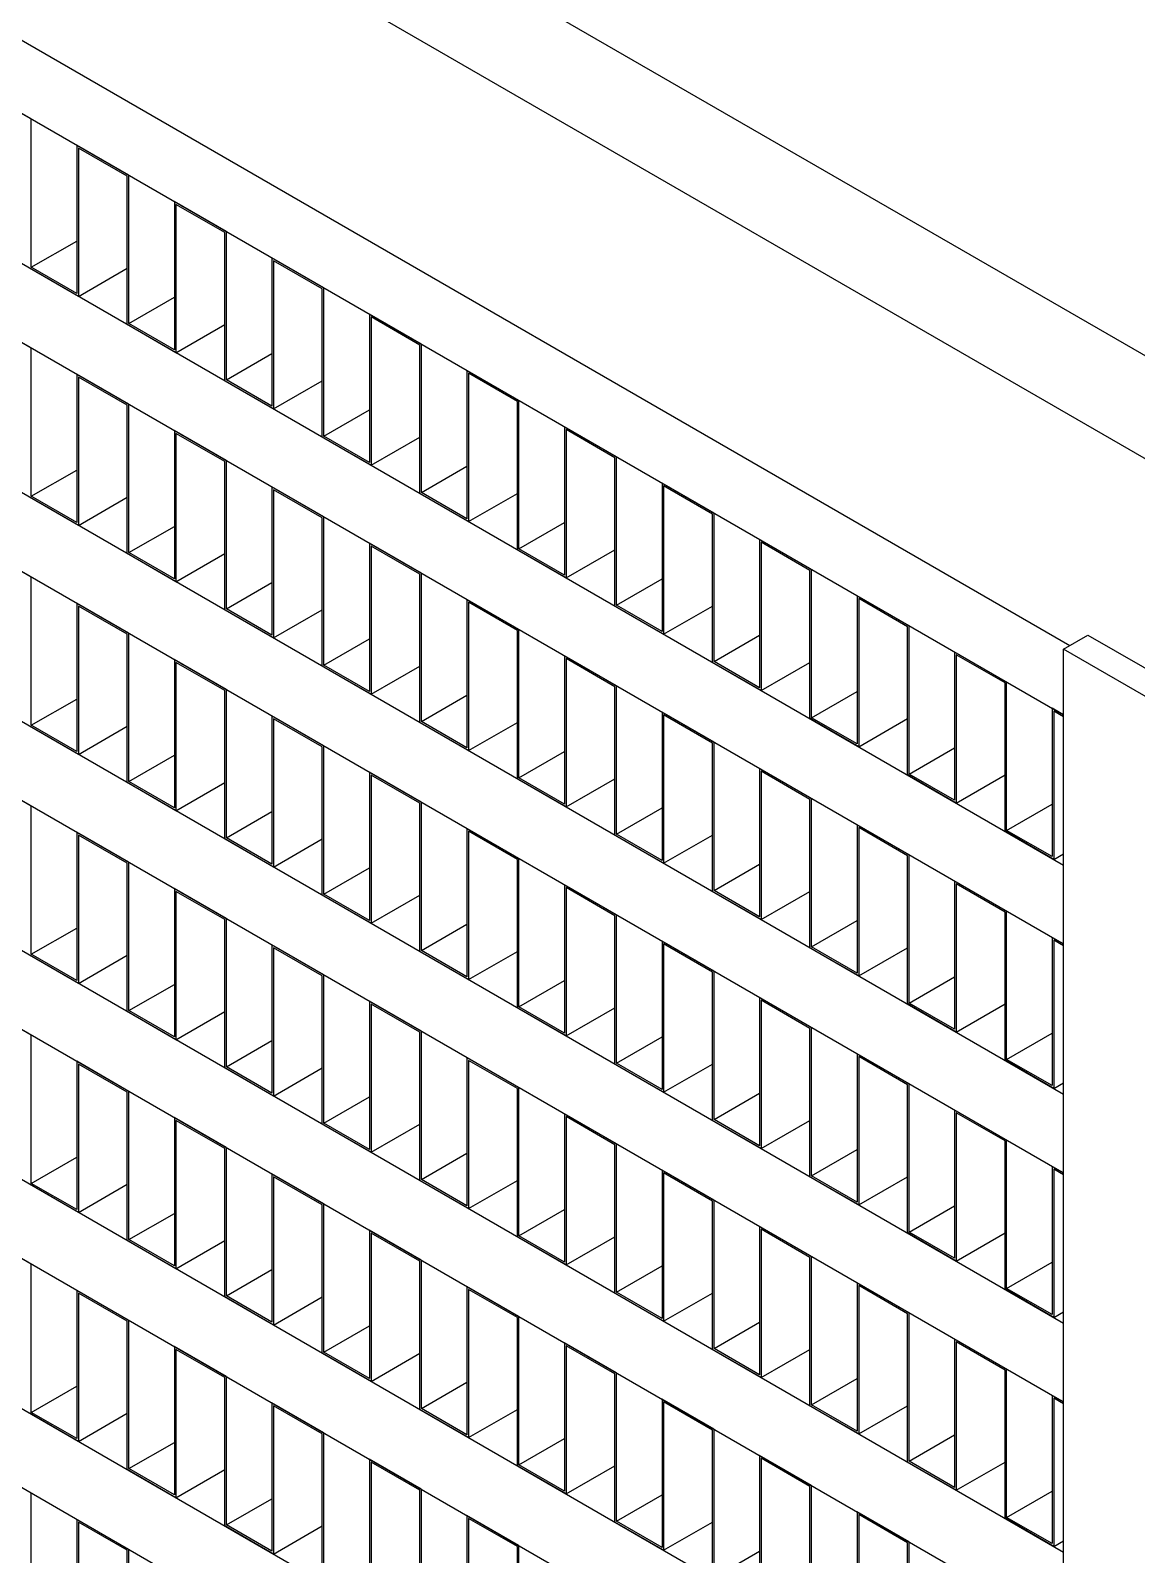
# Model space of a CAD drawing. Header units: millimetres. Extents: x -8604 to -3995, y 3123 to 6155.
# Drawn here: x -6694.4 to -6646.3, y 4930.4 to 4996.7 of the extents above; entities that cross this region are included whole.
import ezdxf

# ---------------------------------------------------------------- set-up
doc = ezdxf.new("R2010")
doc.units = ezdxf.units.MM

msp = doc.modelspace()

# ---------------------------------------------------------------- linework, layer by layer
at = {"color": 7, "linetype": 'Continuous', "lineweight": 25}
for p, q in [((-6934.224, 5148.969), (-6637.239, 4977.523)), ((-6936.159, 5145.617), (-6639.175, 4974.171)), ((-6933.684, 5134.175), (-6649.146, 4969.914)), ((-6930.856, 5129.356), (-6649.428, 4966.891)), ((-6930.856, 5122.824), (-6649.428, 4960.359)), ((-6930.856, 5119.395), (-6649.428, 4956.929)), ((-6930.856, 5112.862), (-6649.428, 4950.397)), ((-6930.856, 5109.433), (-6649.428, 4946.968)), ((-6930.856, 5102.901), (-6649.428, 4940.435)), ((-6930.856, 5099.471), (-6649.428, 4937.006)), ((-6930.856, 5092.939), (-6649.428, 4930.474)), ((-6930.856, 5089.509), (-6649.428, 4927.044)), ((-6930.856, 5082.977), (-6649.428, 4920.512)), ((-6930.856, 5079.547), (-6649.428, 4917.082)), ((-6930.856, 5073.015), (-6650.258, 4911.029)), ((-6930.856, 5069.586), (-6650.173, 4907.551)), ((-6694.329, 4992.812), (-6696.592, 4994.118)), ((-6694.329, 4986.362), (-6694.329, 4992.812)), ((-6692.349, 4991.669), (-6692.349, 4985.219)), ((-6690.086, 4990.363), (-6692.349, 4991.669)), ((-6690.157, 4990.322), (-6692.278, 4991.547)), ((-6692.278, 4991.547), (-6692.278, 4985.096)), ((-6690.157, 4983.871), (-6690.157, 4990.322)), ((-6690.086, 4983.912), (-6690.086, 4990.363)), ((-6688.106, 4989.22), (-6688.106, 4982.769)), ((-6685.844, 4987.914), (-6688.106, 4989.22)), ((-6685.914, 4987.873), (-6688.036, 4989.098)), ((-6688.036, 4989.098), (-6688.036, 4982.647)), ((-6694.329, 4986.362), (-6692.349, 4987.504)), ((-6685.914, 4981.422), (-6685.914, 4987.873)), ((-6685.844, 4981.463), (-6685.844, 4987.914)), ((-6683.864, 4986.771), (-6683.864, 4980.32)), ((-6681.601, 4985.465), (-6683.864, 4986.771)), ((-6681.672, 4985.424), (-6683.793, 4986.648)), ((-6683.793, 4986.648), (-6683.793, 4980.198)), ((-6692.278, 4985.096), (-6694.4, 4986.321)), ((-6692.349, 4985.219), (-6694.329, 4986.362)), ((-6692.278, 4985.096), (-6690.157, 4986.321)), ((-6681.672, 4978.973), (-6681.672, 4985.424)), ((-6681.601, 4979.014), (-6681.601, 4985.465)), ((-6690.086, 4983.912), (-6688.106, 4985.055)), ((-6694.329, 4982.85), (-6696.592, 4984.157)), ((-6679.621, 4984.322), (-6679.621, 4977.871)), ((-6677.358, 4983.015), (-6679.621, 4984.322)), ((-6677.429, 4982.974), (-6679.55, 4984.199)), ((-6679.55, 4984.199), (-6679.55, 4977.748)), ((-6688.036, 4982.647), (-6690.157, 4983.871)), ((-6688.106, 4982.769), (-6690.086, 4983.912)), ((-6688.036, 4982.647), (-6685.914, 4983.871)), ((-6694.329, 4976.4), (-6694.329, 4982.85)), ((-6677.429, 4976.524), (-6677.429, 4982.974)), ((-6677.358, 4976.565), (-6677.358, 4983.015)), ((-6685.844, 4981.463), (-6683.864, 4982.606)), ((-6692.349, 4981.707), (-6692.349, 4975.257)), ((-6690.086, 4980.401), (-6692.349, 4981.707)), ((-6690.157, 4980.36), (-6692.278, 4981.585)), ((-6692.278, 4981.585), (-6692.278, 4975.134)), ((-6683.793, 4980.198), (-6685.914, 4981.422)), ((-6683.864, 4980.32), (-6685.844, 4981.463)), ((-6683.793, 4980.198), (-6681.672, 4981.422)), ((-6675.378, 4981.872), (-6675.378, 4975.422)), ((-6673.116, 4980.566), (-6675.378, 4981.872)), ((-6673.186, 4980.525), (-6675.308, 4981.75)), ((-6675.308, 4981.75), (-6675.308, 4975.299)), ((-6690.157, 4973.91), (-6690.157, 4980.36)), ((-6690.086, 4973.95), (-6690.086, 4980.401)), ((-6681.601, 4979.014), (-6679.621, 4980.157)), ((-6673.186, 4974.075), (-6673.186, 4980.525)), ((-6673.116, 4974.115), (-6673.116, 4980.566)), ((-6671.136, 4979.423), (-6671.136, 4972.972)), ((-6668.873, 4978.117), (-6671.136, 4979.423)), ((-6688.106, 4979.258), (-6688.106, 4972.808)), ((-6685.844, 4977.952), (-6688.106, 4979.258)), ((-6685.914, 4977.911), (-6688.036, 4979.136)), ((-6688.036, 4979.136), (-6688.036, 4972.685)), ((-6679.55, 4977.748), (-6681.672, 4978.973)), ((-6679.621, 4977.871), (-6681.601, 4979.014)), ((-6679.55, 4977.748), (-6677.429, 4978.973)), ((-6668.944, 4978.076), (-6671.065, 4979.301)), ((-6671.065, 4979.301), (-6671.065, 4972.85)), ((-6668.944, 4971.625), (-6668.944, 4978.076)), ((-6668.873, 4971.666), (-6668.873, 4978.117)), ((-6694.329, 4976.4), (-6692.349, 4977.543)), ((-6685.914, 4971.46), (-6685.914, 4977.911)), ((-6685.844, 4971.501), (-6685.844, 4977.952)), ((-6677.358, 4976.565), (-6675.378, 4977.708)), ((-6683.864, 4976.809), (-6683.864, 4970.358)), ((-6681.601, 4975.503), (-6683.864, 4976.809)), ((-6666.893, 4976.974), (-6666.893, 4970.523)), ((-6664.63, 4975.668), (-6666.893, 4976.974)), ((-6664.701, 4975.627), (-6666.822, 4976.851)), ((-6666.822, 4976.851), (-6666.822, 4970.401)), ((-6692.278, 4975.134), (-6694.4, 4976.359)), ((-6692.349, 4975.257), (-6694.329, 4976.4)), ((-6692.278, 4975.134), (-6690.157, 4976.359)), ((-6681.672, 4975.462), (-6683.793, 4976.686)), ((-6683.793, 4976.686), (-6683.793, 4970.236)), ((-6675.308, 4975.299), (-6677.429, 4976.524)), ((-6675.378, 4975.422), (-6677.358, 4976.565)), ((-6675.308, 4975.299), (-6673.186, 4976.524)), ((-6681.672, 4969.011), (-6681.672, 4975.462)), ((-6681.601, 4969.052), (-6681.601, 4975.503)), ((-6664.701, 4969.176), (-6664.701, 4975.627)), ((-6664.63, 4969.217), (-6664.63, 4975.668)), ((-6690.086, 4973.95), (-6688.106, 4975.093)), ((-6673.116, 4974.115), (-6671.136, 4975.258)), ((-6694.329, 4972.889), (-6696.592, 4974.195)), ((-6679.621, 4974.36), (-6679.621, 4967.909)), ((-6677.358, 4973.053), (-6679.621, 4974.36)), ((-6677.429, 4973.013), (-6679.55, 4974.237)), ((-6679.55, 4974.237), (-6679.55, 4967.787)), ((-6671.065, 4972.85), (-6673.186, 4974.075)), ((-6671.136, 4972.972), (-6673.116, 4974.115)), ((-6671.065, 4972.85), (-6668.944, 4974.075)), ((-6662.65, 4974.525), (-6662.65, 4968.074)), ((-6660.388, 4973.218), (-6662.65, 4974.525)), ((-6660.458, 4973.178), (-6662.58, 4974.402)), ((-6662.58, 4974.402), (-6662.58, 4967.951)), ((-6688.036, 4972.685), (-6690.157, 4973.91)), ((-6688.106, 4972.808), (-6690.086, 4973.95)), ((-6688.036, 4972.685), (-6685.914, 4973.91)), ((-6694.329, 4966.438), (-6694.329, 4972.889)), ((-6677.429, 4966.562), (-6677.429, 4973.013)), ((-6677.358, 4966.603), (-6677.358, 4973.053)), ((-6668.873, 4971.666), (-6666.893, 4972.809)), ((-6660.458, 4966.727), (-6660.458, 4973.178)), ((-6660.388, 4966.768), (-6660.388, 4973.218)), ((-6685.844, 4971.501), (-6683.864, 4972.644)), ((-6658.408, 4972.075), (-6658.408, 4965.625)), ((-6656.145, 4970.769), (-6658.408, 4972.075)), ((-6692.349, 4971.746), (-6692.349, 4965.295)), ((-6690.086, 4970.439), (-6692.349, 4971.746)), ((-6690.157, 4970.399), (-6692.278, 4971.623)), ((-6692.278, 4971.623), (-6692.278, 4965.172)), ((-6683.793, 4970.236), (-6685.914, 4971.46)), ((-6683.864, 4970.358), (-6685.844, 4971.501)), ((-6683.793, 4970.236), (-6681.672, 4971.46)), ((-6675.378, 4971.911), (-6675.378, 4965.46)), ((-6673.116, 4970.604), (-6675.378, 4971.911)), ((-6673.186, 4970.563), (-6675.308, 4971.788)), ((-6675.308, 4971.788), (-6675.308, 4965.337)), ((-6666.822, 4970.401), (-6668.944, 4971.625)), ((-6666.893, 4970.523), (-6668.873, 4971.666)), ((-6666.822, 4970.401), (-6664.701, 4971.625)), ((-6656.216, 4970.728), (-6658.337, 4971.953)), ((-6658.337, 4971.953), (-6658.337, 4965.502)), ((-6656.216, 4964.278), (-6656.216, 4970.728)), ((-6656.145, 4964.318), (-6656.145, 4970.769)), ((-6690.157, 4963.948), (-6690.157, 4970.399)), ((-6690.086, 4963.989), (-6690.086, 4970.439)), ((-6681.601, 4969.052), (-6679.621, 4970.195)), ((-6673.186, 4964.113), (-6673.186, 4970.563)), ((-6673.116, 4964.154), (-6673.116, 4970.604)), ((-6664.63, 4969.217), (-6662.65, 4970.36)), ((-6649.428, 4969.752), (-6648.367, 4970.364)), ((-6648.367, 4970.364), (-6639.882, 4965.465)), ((-6671.136, 4969.461), (-6671.136, 4963.011)), ((-6668.873, 4968.155), (-6671.136, 4969.461)), ((-6654.165, 4969.626), (-6654.165, 4963.176)), ((-6651.902, 4968.32), (-6654.165, 4969.626)), ((-6651.973, 4968.279), (-6654.094, 4969.504)), ((-6654.094, 4969.504), (-6654.094, 4963.053)), ((-6639.882, 4964.241), (-6649.428, 4969.752)), ((-6649.428, 4913.133), (-6649.428, 4969.752)), ((-6688.106, 4969.296), (-6688.106, 4962.846)), ((-6685.844, 4967.99), (-6688.106, 4969.296)), ((-6685.914, 4967.949), (-6688.036, 4969.174)), ((-6688.036, 4969.174), (-6688.036, 4962.723)), ((-6679.55, 4967.787), (-6681.672, 4969.011)), ((-6679.621, 4967.909), (-6681.601, 4969.052)), ((-6679.55, 4967.787), (-6677.429, 4969.011)), ((-6668.944, 4968.114), (-6671.065, 4969.339)), ((-6671.065, 4969.339), (-6671.065, 4962.888)), ((-6662.58, 4967.951), (-6664.701, 4969.176)), ((-6662.65, 4968.074), (-6664.63, 4969.217)), ((-6662.58, 4967.951), (-6660.458, 4969.176)), ((-6668.944, 4961.664), (-6668.944, 4968.114)), ((-6668.873, 4961.704), (-6668.873, 4968.155)), ((-6651.973, 4961.828), (-6651.973, 4968.279)), ((-6651.902, 4961.869), (-6651.902, 4968.32)), ((-6694.329, 4966.438), (-6692.349, 4967.581)), ((-6685.914, 4961.499), (-6685.914, 4967.949)), ((-6685.844, 4961.539), (-6685.844, 4967.99)), ((-6677.358, 4966.603), (-6675.378, 4967.746)), ((-6660.388, 4966.768), (-6658.408, 4967.911)), ((-6683.864, 4966.847), (-6683.864, 4960.396)), ((-6681.601, 4965.541), (-6683.864, 4966.847)), ((-6666.893, 4967.012), (-6666.893, 4960.561)), ((-6664.63, 4965.706), (-6666.893, 4967.012)), ((-6664.701, 4965.665), (-6666.822, 4966.89)), ((-6666.822, 4966.89), (-6666.822, 4960.439)), ((-6658.408, 4965.625), (-6660.388, 4966.768)), ((-6649.923, 4967.177), (-6649.923, 4960.726)), ((-6649.428, 4966.891), (-6649.923, 4967.177)), ((-6649.428, 4966.81), (-6649.852, 4967.054)), ((-6649.852, 4967.054), (-6649.852, 4960.604)), ((-6692.278, 4965.172), (-6694.4, 4966.397)), ((-6692.349, 4965.295), (-6694.329, 4966.438)), ((-6692.278, 4965.172), (-6690.157, 4966.397)), ((-6681.672, 4965.5), (-6683.793, 4966.725)), ((-6683.793, 4966.725), (-6683.793, 4960.274)), ((-6675.308, 4965.337), (-6677.429, 4966.562)), ((-6675.378, 4965.46), (-6677.358, 4966.603)), ((-6675.308, 4965.337), (-6673.186, 4966.562)), ((-6658.337, 4965.502), (-6660.458, 4966.727)), ((-6658.337, 4965.502), (-6656.216, 4966.727)), ((-6681.672, 4959.049), (-6681.672, 4965.5)), ((-6681.601, 4959.09), (-6681.601, 4965.541)), ((-6664.701, 4959.214), (-6664.701, 4965.665)), ((-6664.63, 4959.255), (-6664.63, 4965.706)), ((-6656.145, 4964.318), (-6654.165, 4965.461)), ((-6690.086, 4963.989), (-6688.106, 4965.132)), ((-6673.116, 4964.154), (-6671.136, 4965.297)), ((-6694.329, 4962.927), (-6696.592, 4964.233)), ((-6679.621, 4964.398), (-6679.621, 4957.947)), ((-6677.358, 4963.092), (-6679.621, 4964.398)), ((-6677.429, 4963.051), (-6679.55, 4964.275)), ((-6679.55, 4964.275), (-6679.55, 4957.825)), ((-6671.065, 4962.888), (-6673.186, 4964.113)), ((-6671.136, 4963.011), (-6673.116, 4964.154)), ((-6671.065, 4962.888), (-6668.944, 4964.113)), ((-6662.65, 4964.563), (-6662.65, 4958.112)), ((-6660.388, 4963.257), (-6662.65, 4964.563)), ((-6660.458, 4963.216), (-6662.58, 4964.44)), ((-6662.58, 4964.44), (-6662.58, 4957.99)), ((-6654.094, 4963.053), (-6656.216, 4964.278)), ((-6654.165, 4963.176), (-6656.145, 4964.318)), ((-6654.094, 4963.053), (-6651.973, 4964.278)), ((-6688.036, 4962.723), (-6690.157, 4963.948)), ((-6688.106, 4962.846), (-6690.086, 4963.989)), ((-6688.036, 4962.723), (-6685.914, 4963.948)), ((-6694.329, 4956.476), (-6694.329, 4962.927)), ((-6677.429, 4956.6), (-6677.429, 4963.051)), ((-6677.358, 4956.641), (-6677.358, 4963.092)), ((-6668.873, 4961.704), (-6666.893, 4962.847)), ((-6660.458, 4956.765), (-6660.458, 4963.216)), ((-6660.388, 4956.806), (-6660.388, 4963.257)), ((-6651.902, 4961.869), (-6649.923, 4963.012)), ((-6685.844, 4961.539), (-6683.864, 4962.682)), ((-6658.408, 4962.114), (-6658.408, 4955.663)), ((-6656.145, 4960.807), (-6658.408, 4962.114)), ((-6692.349, 4961.784), (-6692.349, 4955.333)), ((-6690.086, 4960.478), (-6692.349, 4961.784)), ((-6690.157, 4960.437), (-6692.278, 4961.661)), ((-6692.278, 4961.661), (-6692.278, 4955.211)), ((-6683.793, 4960.274), (-6685.914, 4961.499)), ((-6683.864, 4960.396), (-6685.844, 4961.539)), ((-6683.793, 4960.274), (-6681.672, 4961.499)), ((-6675.378, 4961.949), (-6675.378, 4955.498)), ((-6673.116, 4960.642), (-6675.378, 4961.949)), ((-6673.186, 4960.602), (-6675.308, 4961.826)), ((-6675.308, 4961.826), (-6675.308, 4955.376)), ((-6666.822, 4960.439), (-6668.944, 4961.664)), ((-6666.893, 4960.561), (-6668.873, 4961.704)), ((-6666.822, 4960.439), (-6664.701, 4961.664)), ((-6656.216, 4960.767), (-6658.337, 4961.991)), ((-6658.337, 4961.991), (-6658.337, 4955.54)), ((-6649.852, 4960.604), (-6651.973, 4961.828)), ((-6649.923, 4960.726), (-6651.902, 4961.869)), ((-6656.145, 4954.357), (-6656.145, 4960.807)), ((-6649.852, 4960.604), (-6649.428, 4960.849)), ((-6690.157, 4953.986), (-6690.157, 4960.437)), ((-6690.086, 4954.027), (-6690.086, 4960.478)), ((-6681.601, 4959.09), (-6679.621, 4960.233)), ((-6673.186, 4954.151), (-6673.186, 4960.602)), ((-6673.116, 4954.192), (-6673.116, 4960.642)), ((-6664.63, 4959.255), (-6662.65, 4960.398)), ((-6656.216, 4954.316), (-6656.216, 4960.767)), ((-6671.136, 4959.499), (-6671.136, 4953.049)), ((-6668.873, 4958.193), (-6671.136, 4959.499)), ((-6654.165, 4959.664), (-6654.165, 4953.214)), ((-6651.902, 4958.358), (-6654.165, 4959.664)), ((-6651.973, 4958.317), (-6654.094, 4959.542)), ((-6654.094, 4959.542), (-6654.094, 4953.091)), ((-6688.106, 4959.335), (-6688.106, 4952.884)), ((-6685.844, 4958.028), (-6688.106, 4959.335)), ((-6685.914, 4957.988), (-6688.036, 4959.212)), ((-6688.036, 4959.212), (-6688.036, 4952.761)), ((-6679.55, 4957.825), (-6681.672, 4959.049)), ((-6679.621, 4957.947), (-6681.601, 4959.09)), ((-6679.55, 4957.825), (-6677.429, 4959.049)), ((-6668.944, 4958.152), (-6671.065, 4959.377)), ((-6671.065, 4959.377), (-6671.065, 4952.926)), ((-6662.58, 4957.99), (-6664.701, 4959.214)), ((-6662.65, 4958.112), (-6664.63, 4959.255)), ((-6662.58, 4957.99), (-6660.458, 4959.214)), ((-6668.944, 4951.702), (-6668.944, 4958.152)), ((-6668.873, 4951.743), (-6668.873, 4958.193)), ((-6651.973, 4951.867), (-6651.973, 4958.317)), ((-6651.902, 4951.907), (-6651.902, 4958.358)), ((-6694.329, 4956.476), (-6692.349, 4957.619)), ((-6685.914, 4951.537), (-6685.914, 4957.988)), ((-6685.844, 4951.578), (-6685.844, 4958.028)), ((-6677.358, 4956.641), (-6675.378, 4957.784)), ((-6660.388, 4956.806), (-6658.408, 4957.949)), ((-6683.864, 4956.885), (-6683.864, 4950.435)), ((-6681.601, 4955.579), (-6683.864, 4956.885)), ((-6666.893, 4957.05), (-6666.893, 4950.6)), ((-6664.63, 4955.744), (-6666.893, 4957.05)), ((-6664.701, 4955.703), (-6666.822, 4956.928)), ((-6666.822, 4956.928), (-6666.822, 4950.477)), ((-6658.408, 4955.663), (-6660.388, 4956.806)), ((-6649.923, 4957.215), (-6649.923, 4950.764)), ((-6649.428, 4956.929), (-6649.923, 4957.215)), ((-6649.428, 4956.848), (-6649.852, 4957.093)), ((-6649.852, 4957.093), (-6649.852, 4950.642)), ((-6692.278, 4955.211), (-6694.4, 4956.435)), ((-6692.349, 4955.333), (-6694.329, 4956.476)), ((-6692.278, 4955.211), (-6690.157, 4956.435)), ((-6681.672, 4955.538), (-6683.793, 4956.763)), ((-6683.793, 4956.763), (-6683.793, 4950.312)), ((-6675.308, 4955.376), (-6677.429, 4956.6)), ((-6675.378, 4955.498), (-6677.358, 4956.641)), ((-6675.308, 4955.376), (-6673.186, 4956.6)), ((-6658.337, 4955.54), (-6660.458, 4956.765)), ((-6658.337, 4955.54), (-6656.216, 4956.765)), ((-6681.672, 4949.088), (-6681.672, 4955.538)), ((-6681.601, 4949.128), (-6681.601, 4955.579)), ((-6664.701, 4949.253), (-6664.701, 4955.703)), ((-6664.63, 4949.293), (-6664.63, 4955.744)), ((-6656.145, 4954.357), (-6654.165, 4955.5)), ((-6690.086, 4954.027), (-6688.106, 4955.17)), ((-6673.116, 4954.192), (-6671.136, 4955.335)), ((-6694.329, 4952.965), (-6696.592, 4954.271)), ((-6679.621, 4954.436), (-6679.621, 4947.985)), ((-6677.358, 4953.13), (-6679.621, 4954.436)), ((-6677.429, 4953.089), (-6679.55, 4954.314)), ((-6679.55, 4954.314), (-6679.55, 4947.863)), ((-6671.065, 4952.926), (-6673.186, 4954.151)), ((-6671.136, 4953.049), (-6673.116, 4954.192)), ((-6671.065, 4952.926), (-6668.944, 4954.151)), ((-6662.65, 4954.601), (-6662.65, 4948.15)), ((-6660.388, 4953.295), (-6662.65, 4954.601)), ((-6660.458, 4953.254), (-6662.58, 4954.479)), ((-6662.58, 4954.479), (-6662.58, 4948.028)), ((-6654.094, 4953.091), (-6656.216, 4954.316)), ((-6654.165, 4953.214), (-6656.145, 4954.357)), ((-6654.094, 4953.091), (-6651.973, 4954.316)), ((-6688.036, 4952.761), (-6690.157, 4953.986)), ((-6688.106, 4952.884), (-6690.086, 4954.027)), ((-6688.036, 4952.761), (-6685.914, 4953.986)), ((-6694.329, 4946.514), (-6694.329, 4952.965)), ((-6677.429, 4946.638), (-6677.429, 4953.089)), ((-6677.358, 4946.679), (-6677.358, 4953.13)), ((-6668.873, 4951.743), (-6666.893, 4952.886)), ((-6660.458, 4946.803), (-6660.458, 4953.254)), ((-6660.388, 4946.844), (-6660.388, 4953.295)), ((-6651.902, 4951.907), (-6649.923, 4953.05)), ((-6685.844, 4951.578), (-6683.864, 4952.721)), ((-6692.349, 4951.822), (-6692.349, 4945.371)), ((-6690.086, 4950.516), (-6692.349, 4951.822)), ((-6690.157, 4950.475), (-6692.278, 4951.7)), ((-6692.278, 4951.7), (-6692.278, 4945.249)), ((-6683.793, 4950.312), (-6685.914, 4951.537)), ((-6683.864, 4950.435), (-6685.844, 4951.578)), ((-6683.793, 4950.312), (-6681.672, 4951.537)), ((-6675.378, 4951.987), (-6675.378, 4945.536)), ((-6673.116, 4950.681), (-6675.378, 4951.987)), ((-6673.186, 4950.64), (-6675.308, 4951.864)), ((-6675.308, 4951.864), (-6675.308, 4945.414)), ((-6666.822, 4950.477), (-6668.944, 4951.702)), ((-6666.893, 4950.6), (-6668.873, 4951.743)), ((-6666.822, 4950.477), (-6664.701, 4951.702)), ((-6658.408, 4952.152), (-6658.408, 4945.701)), ((-6656.145, 4950.846), (-6658.408, 4952.152)), ((-6656.216, 4950.805), (-6658.337, 4952.029)), ((-6658.337, 4952.029), (-6658.337, 4945.579)), ((-6649.852, 4950.642), (-6651.973, 4951.867)), ((-6649.923, 4950.764), (-6651.902, 4951.907)), ((-6656.145, 4944.395), (-6656.145, 4950.846)), ((-6649.852, 4950.642), (-6649.428, 4950.887)), ((-6690.157, 4944.024), (-6690.157, 4950.475)), ((-6690.086, 4944.065), (-6690.086, 4950.516)), ((-6681.601, 4949.128), (-6679.621, 4950.271)), ((-6673.186, 4944.189), (-6673.186, 4950.64)), ((-6673.116, 4944.23), (-6673.116, 4950.681)), ((-6664.63, 4949.293), (-6662.65, 4950.436)), ((-6656.216, 4944.354), (-6656.216, 4950.805)), ((-6671.136, 4949.538), (-6671.136, 4943.087)), ((-6668.873, 4948.231), (-6671.136, 4949.538)), ((-6654.165, 4949.703), (-6654.165, 4943.252)), ((-6651.902, 4948.396), (-6654.165, 4949.703)), ((-6651.973, 4948.356), (-6654.094, 4949.58)), ((-6654.094, 4949.58), (-6654.094, 4943.129)), ((-6688.106, 4949.373), (-6688.106, 4942.922)), ((-6685.844, 4948.067), (-6688.106, 4949.373)), ((-6685.914, 4948.026), (-6688.036, 4949.25)), ((-6688.036, 4949.25), (-6688.036, 4942.8)), ((-6679.55, 4947.863), (-6681.672, 4949.088)), ((-6679.621, 4947.985), (-6681.601, 4949.128)), ((-6679.55, 4947.863), (-6677.429, 4949.088)), ((-6668.944, 4948.191), (-6671.065, 4949.415)), ((-6671.065, 4949.415), (-6671.065, 4942.965)), ((-6662.58, 4948.028), (-6664.701, 4949.253)), ((-6662.65, 4948.15), (-6664.63, 4949.293)), ((-6662.58, 4948.028), (-6660.458, 4949.253)), ((-6668.944, 4941.74), (-6668.944, 4948.191)), ((-6668.873, 4941.781), (-6668.873, 4948.231)), ((-6651.973, 4941.905), (-6651.973, 4948.356)), ((-6651.902, 4941.946), (-6651.902, 4948.396)), ((-6694.329, 4946.514), (-6692.349, 4947.657)), ((-6685.914, 4941.575), (-6685.914, 4948.026)), ((-6685.844, 4941.616), (-6685.844, 4948.067)), ((-6677.358, 4946.679), (-6675.378, 4947.822)), ((-6660.388, 4946.844), (-6658.408, 4947.987)), ((-6683.864, 4946.924), (-6683.864, 4940.473)), ((-6681.601, 4945.617), (-6683.864, 4946.924)), ((-6666.893, 4947.088), (-6666.893, 4940.638)), ((-6664.63, 4945.782), (-6666.893, 4947.088)), ((-6664.701, 4945.741), (-6666.822, 4946.966)), ((-6666.822, 4946.966), (-6666.822, 4940.515)), ((-6649.923, 4947.253), (-6649.923, 4940.803)), ((-6649.428, 4946.968), (-6649.923, 4947.253)), ((-6649.428, 4946.886), (-6649.852, 4947.131)), ((-6649.852, 4947.131), (-6649.852, 4940.68)), ((-6692.278, 4945.249), (-6694.4, 4946.473)), ((-6692.349, 4945.371), (-6694.329, 4946.514)), ((-6692.278, 4945.249), (-6690.157, 4946.473)), ((-6681.672, 4945.576), (-6683.793, 4946.801)), ((-6683.793, 4946.801), (-6683.793, 4940.35)), ((-6675.308, 4945.414), (-6677.429, 4946.638)), ((-6675.378, 4945.536), (-6677.358, 4946.679)), ((-6675.308, 4945.414), (-6673.186, 4946.638)), ((-6658.337, 4945.579), (-6660.458, 4946.803)), ((-6658.408, 4945.701), (-6660.388, 4946.844)), ((-6658.337, 4945.579), (-6656.216, 4946.803)), ((-6681.672, 4939.126), (-6681.672, 4945.576)), ((-6681.601, 4939.167), (-6681.601, 4945.617)), ((-6664.701, 4939.291), (-6664.701, 4945.741)), ((-6664.63, 4939.332), (-6664.63, 4945.782)), ((-6656.145, 4944.395), (-6654.165, 4945.538)), ((-6690.086, 4944.065), (-6688.106, 4945.208)), ((-6673.116, 4944.23), (-6671.136, 4945.373)), ((-6694.329, 4943.003), (-6696.592, 4944.309)), ((-6679.621, 4944.474), (-6679.621, 4938.024)), ((-6677.358, 4943.168), (-6679.621, 4944.474)), ((-6677.429, 4943.127), (-6679.55, 4944.352)), ((-6679.55, 4944.352), (-6679.55, 4937.901)), ((-6671.136, 4943.087), (-6673.116, 4944.23)), ((-6662.65, 4944.639), (-6662.65, 4938.189)), ((-6660.388, 4943.333), (-6662.65, 4944.639)), ((-6660.458, 4943.292), (-6662.58, 4944.517)), ((-6662.58, 4944.517), (-6662.58, 4938.066)), ((-6654.094, 4943.129), (-6656.216, 4944.354)), ((-6654.165, 4943.252), (-6656.145, 4944.395)), ((-6654.094, 4943.129), (-6651.973, 4944.354)), ((-6688.036, 4942.8), (-6690.157, 4944.024)), ((-6688.106, 4942.922), (-6690.086, 4944.065)), ((-6688.036, 4942.8), (-6685.914, 4944.024)), ((-6671.065, 4942.965), (-6673.186, 4944.189)), ((-6671.065, 4942.965), (-6668.944, 4944.189)), ((-6694.329, 4936.553), (-6694.329, 4943.003)), ((-6677.429, 4936.677), (-6677.429, 4943.127)), ((-6677.358, 4936.717), (-6677.358, 4943.168)), ((-6668.873, 4941.781), (-6666.893, 4942.924)), ((-6660.458, 4936.841), (-6660.458, 4943.292)), ((-6660.388, 4936.882), (-6660.388, 4943.333)), ((-6651.902, 4941.946), (-6649.923, 4943.089)), ((-6685.844, 4941.616), (-6683.864, 4942.759)), ((-6692.349, 4941.86), (-6692.349, 4935.41)), ((-6690.086, 4940.554), (-6692.349, 4941.86)), ((-6690.157, 4940.513), (-6692.278, 4941.738)), ((-6692.278, 4941.738), (-6692.278, 4935.287)), ((-6683.793, 4940.35), (-6685.914, 4941.575)), ((-6683.864, 4940.473), (-6685.844, 4941.616)), ((-6683.793, 4940.35), (-6681.672, 4941.575)), ((-6675.378, 4942.025), (-6675.378, 4935.574)), ((-6673.116, 4940.719), (-6675.378, 4942.025)), ((-6673.186, 4940.678), (-6675.308, 4941.903)), ((-6675.308, 4941.903), (-6675.308, 4935.452)), ((-6666.822, 4940.515), (-6668.944, 4941.74)), ((-6666.893, 4940.638), (-6668.873, 4941.781)), ((-6666.822, 4940.515), (-6664.701, 4941.74)), ((-6658.408, 4942.19), (-6658.408, 4935.739)), ((-6656.145, 4940.884), (-6658.408, 4942.19)), ((-6656.216, 4940.843), (-6658.337, 4942.068)), ((-6658.337, 4942.068), (-6658.337, 4935.617)), ((-6649.852, 4940.68), (-6651.973, 4941.905)), ((-6649.923, 4940.803), (-6651.902, 4941.946)), ((-6649.852, 4940.68), (-6649.428, 4940.925)), ((-6690.157, 4934.062), (-6690.157, 4940.513)), ((-6690.086, 4934.103), (-6690.086, 4940.554)), ((-6681.601, 4939.167), (-6679.621, 4940.31)), ((-6673.186, 4934.227), (-6673.186, 4940.678)), ((-6673.116, 4934.268), (-6673.116, 4940.719)), ((-6664.63, 4939.332), (-6662.65, 4940.475)), ((-6656.216, 4934.392), (-6656.216, 4940.843)), ((-6656.145, 4934.433), (-6656.145, 4940.884)), ((-6671.136, 4939.576), (-6671.136, 4933.125)), ((-6668.873, 4938.27), (-6671.136, 4939.576)), ((-6654.165, 4939.741), (-6654.165, 4933.29)), ((-6651.902, 4938.435), (-6654.165, 4939.741)), ((-6651.973, 4938.394), (-6654.094, 4939.618)), ((-6654.094, 4939.618), (-6654.094, 4933.168)), ((-6688.106, 4939.411), (-6688.106, 4932.96)), ((-6685.844, 4938.105), (-6688.106, 4939.411)), ((-6685.914, 4938.064), (-6688.036, 4939.289)), ((-6688.036, 4939.289), (-6688.036, 4932.838)), ((-6679.55, 4937.901), (-6681.672, 4939.126)), ((-6679.621, 4938.024), (-6681.601, 4939.167)), ((-6679.55, 4937.901), (-6677.429, 4939.126)), ((-6668.944, 4938.229), (-6671.065, 4939.453)), ((-6671.065, 4939.453), (-6671.065, 4933.003)), ((-6662.58, 4938.066), (-6664.701, 4939.291)), ((-6662.65, 4938.189), (-6664.63, 4939.332)), ((-6662.58, 4938.066), (-6660.458, 4939.291)), ((-6668.873, 4931.819), (-6668.873, 4938.27)), ((-6651.973, 4931.943), (-6651.973, 4938.394)), ((-6651.902, 4931.984), (-6651.902, 4938.435)), ((-6694.329, 4936.553), (-6692.349, 4937.695)), ((-6685.914, 4931.613), (-6685.914, 4938.064)), ((-6685.844, 4931.654), (-6685.844, 4938.105)), ((-6677.358, 4936.717), (-6675.378, 4937.86)), ((-6668.944, 4931.778), (-6668.944, 4938.229)), ((-6660.388, 4936.882), (-6658.408, 4938.025)), ((-6683.864, 4936.962), (-6683.864, 4930.511)), ((-6681.601, 4935.656), (-6683.864, 4936.962)), ((-6666.893, 4937.127), (-6666.893, 4930.676)), ((-6664.63, 4935.82), (-6666.893, 4937.127)), ((-6664.701, 4935.78), (-6666.822, 4937.004)), ((-6666.822, 4937.004), (-6666.822, 4930.554)), ((-6649.923, 4937.292), (-6649.923, 4930.841)), ((-6649.428, 4937.006), (-6649.923, 4937.292)), ((-6649.428, 4936.924), (-6649.852, 4937.169)), ((-6649.852, 4937.169), (-6649.852, 4930.718)), ((-6692.278, 4935.287), (-6694.4, 4936.512)), ((-6692.349, 4935.41), (-6694.329, 4936.553)), ((-6692.278, 4935.287), (-6690.157, 4936.512)), ((-6681.672, 4935.615), (-6683.793, 4936.839)), ((-6683.793, 4936.839), (-6683.793, 4930.389)), ((-6675.308, 4935.452), (-6677.429, 4936.677)), ((-6675.378, 4935.574), (-6677.358, 4936.717)), ((-6675.308, 4935.452), (-6673.186, 4936.677)), ((-6658.337, 4935.617), (-6660.458, 4936.841)), ((-6658.408, 4935.739), (-6660.388, 4936.882)), ((-6658.337, 4935.617), (-6656.216, 4936.841)), ((-6681.672, 4929.164), (-6681.672, 4935.615)), ((-6681.601, 4929.205), (-6681.601, 4935.656)), ((-6664.701, 4929.329), (-6664.701, 4935.78)), ((-6664.63, 4929.37), (-6664.63, 4935.82)), ((-6690.086, 4934.103), (-6688.106, 4935.246)), ((-6673.116, 4934.268), (-6671.136, 4935.411)), ((-6656.145, 4934.433), (-6654.165, 4935.576)), ((-6694.329, 4933.041), (-6696.592, 4934.348)), ((-6679.621, 4934.513), (-6679.621, 4928.062)), ((-6677.358, 4933.206), (-6679.621, 4934.513)), ((-6677.429, 4933.165), (-6679.55, 4934.39)), ((-6679.55, 4934.39), (-6679.55, 4927.939)), ((-6671.136, 4933.125), (-6673.116, 4934.268)), ((-6662.65, 4934.677), (-6662.65, 4928.227)), ((-6660.388, 4933.371), (-6662.65, 4934.677)), ((-6660.458, 4933.33), (-6662.58, 4934.555)), ((-6662.58, 4934.555), (-6662.58, 4928.104)), ((-6654.094, 4933.168), (-6656.216, 4934.392)), ((-6654.165, 4933.29), (-6656.145, 4934.433)), ((-6654.094, 4933.168), (-6651.973, 4934.392)), ((-6688.036, 4932.838), (-6690.157, 4934.062)), ((-6688.106, 4932.96), (-6690.086, 4934.103)), ((-6688.036, 4932.838), (-6685.914, 4934.062)), ((-6671.065, 4933.003), (-6673.186, 4934.227)), ((-6671.065, 4933.003), (-6668.944, 4934.227)), ((-6694.329, 4926.591), (-6694.329, 4933.041)), ((-6677.429, 4926.715), (-6677.429, 4933.165)), ((-6677.358, 4926.756), (-6677.358, 4933.206)), ((-6668.873, 4931.819), (-6666.893, 4932.962)), ((-6660.458, 4926.88), (-6660.458, 4933.33)), ((-6660.388, 4926.921), (-6660.388, 4933.371)), ((-6651.902, 4931.984), (-6649.923, 4933.127)), ((-6685.844, 4931.654), (-6683.864, 4932.797)), ((-6692.349, 4931.898), (-6692.349, 4925.448)), ((-6690.086, 4930.592), (-6692.349, 4931.898)), ((-6690.157, 4930.551), (-6692.278, 4931.776)), ((-6692.278, 4931.776), (-6692.278, 4925.325)), ((-6683.793, 4930.389), (-6685.914, 4931.613)), ((-6683.864, 4930.511), (-6685.844, 4931.654)), ((-6683.793, 4930.389), (-6681.672, 4931.613)), ((-6675.378, 4932.063), (-6675.378, 4925.613)), ((-6673.116, 4930.757), (-6675.378, 4932.063)), ((-6673.186, 4930.716), (-6675.308, 4931.941)), ((-6675.308, 4931.941), (-6675.308, 4925.49)), ((-6666.822, 4930.554), (-6668.944, 4931.778)), ((-6666.893, 4930.676), (-6668.873, 4931.819)), ((-6666.822, 4930.554), (-6664.701, 4931.778)), ((-6658.408, 4932.228), (-6658.408, 4925.778)), ((-6656.145, 4930.922), (-6658.408, 4932.228)), ((-6656.216, 4930.881), (-6658.337, 4932.106)), ((-6658.337, 4932.106), (-6658.337, 4925.655)), ((-6649.852, 4930.718), (-6651.973, 4931.943)), ((-6649.923, 4930.841), (-6651.902, 4931.984)), ((-6649.852, 4930.718), (-6649.428, 4930.963)), ((-6690.157, 4924.101), (-6690.157, 4930.551)), ((-6690.086, 4924.141), (-6690.086, 4930.592)), ((-6673.186, 4924.266), (-6673.186, 4930.716)), ((-6673.116, 4924.306), (-6673.116, 4930.757)), ((-6664.63, 4929.37), (-6662.65, 4930.513)), ((-6656.216, 4924.43), (-6656.216, 4930.881)), ((-6656.145, 4924.471), (-6656.145, 4930.922))]:
    msp.add_line(p, q, dxfattribs=at)

doc.saveas('drawing.dxf')
